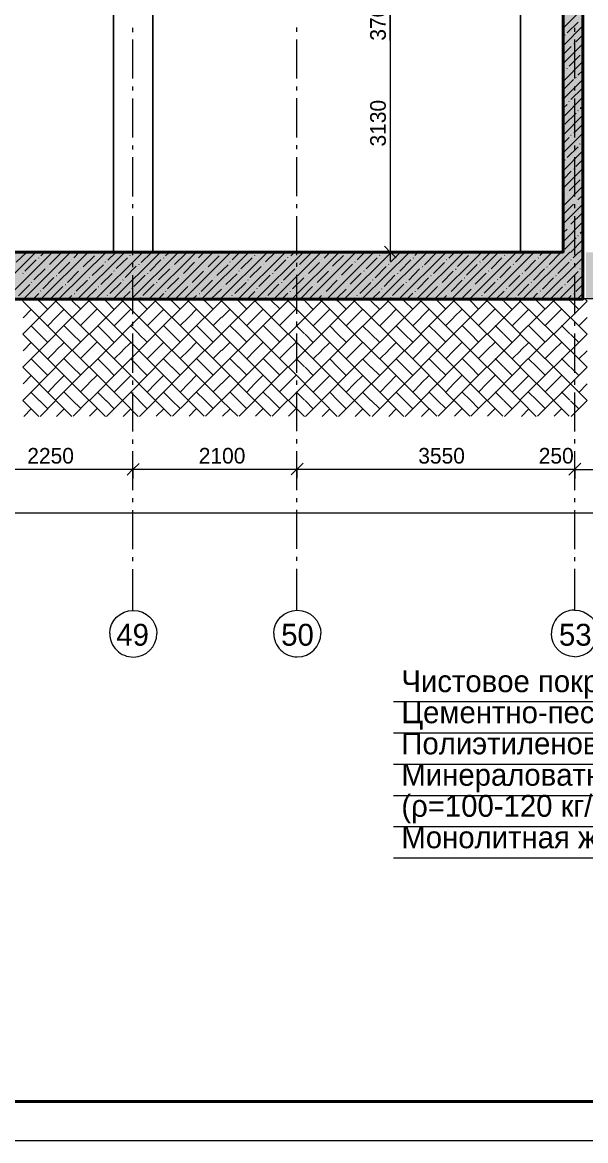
# Model space of a CAD drawing. Header units: millimetres. Extents: x -135211 to 49383, y -8033 to 228499.
# Drawn here: x -33561 to -26358, y -8033 to 6284 of the extents above; entities that cross this region are included whole.
import ezdxf

# ---------------------------------------------------------------- set-up
doc = ezdxf.new("R2010")
doc.units = ezdxf.units.MM
doc.layers.add('PDF _Геометрия', color=7, linetype='Continuous', true_color=0x1d1d1d)
doc.layers.add('PDF _Сплошная заливка', color=7, linetype='Continuous', true_color=0xffffff)
doc.layers.add('PDF _Текст', color=7, linetype='Continuous')

msp = doc.modelspace()

# ---------------------------------------------------------------- hatches: boundary and pattern name
at = {"layer": 'PDF _Сплошная заливка', "transparency": 33554559}
h = msp.add_hatch(color=256, dxfattribs=at)
h.paths.add_polyline_path([(-50950.6, 2746.2), (-50950.6, 3341.5), (-104045.4, 3341.5), (-104045.4, 2746.2)])
h.paths.add_polyline_path([(-26352.2, 3341.5), (-26352.2, 2746.2), (646.3, 2746.2), (646.3, 3341.5), (-4602.7, 3341.5), (-4602.7, 3279.5), (-4848.3, 3279.5), (-4848.3, 3341.5)])
h.paths.add_polyline_path([(-26398.8, 2746.2), (-26398.8, 3341.5), (-50899.8, 3341.5), (-50899.8, 2746.2)])

# ---------------------------------------------------------------- linework, layer by layer
at = {"layer": 'PDF _Геометрия', "color": 7, "lineweight": 40}
for points in [[(-131209.6, 75559.2), (44580.7, 75559.2), (44580.7, -7533.5), (-131209.6, -7533.5)], [(-50895.1, 2741.6), (-26392.5, 2741.6), (-26392.5, 3338.5), (-26392.5, 6471.6), (-26392.5, 6712.7), (-26392.5, 10721.6), (-26392.5, 10958.7), (-26392.5, 14921), (-26392.5, 15162.4), (-26392.5, 18240), (-26392.5, 18891.9), (-26392.5, 19209.4), (-26392.5, 19361.8), (-26392.5, 20360.9), (-26642.2, 20360.9)], [(-50648.6, 6474.6), (-26646.9, 6474.6), (-26646.9, 3341.8), (-50648.6, 3341.8)]]:
    msp.add_lwpolyline(points, dxfattribs=at)
at = {"layer": 'PDF _Геометрия', "color": 7, "lineweight": 9}
for points in [[(-28858, 19483.6), (-28858, 19212.7), (-28858, 18141.7), (-28858, 17324.7), (-28858, 15165.8), (-28858, 14344.6), (-28858, 11644.2), (-28858, 10962.4), (-28858, 10145.6), (-28858, 7444.6), (-28858, 6843.5), (-28858, 6475.4), (-28858, 3224.6)], [(-26392.5, 19120.5), (-26392.5, 3338.5)], [(-28817.1, -4414.4), (-13319.2, -4414.4), (-13319.2, -2412.4), (-13319.2, 7087.2)], [(-28858, 6052.2), (-28858, 6492), (-28858, 6661.7)], [(-37842.2, 3338), (-32393.9, 3338), (-32393.9, 6470.6), (-32393.9, 3338)], [(-31893.8, 3337.1), (-31893.8, 6469.8), (-31893.8, 3337.1), (-32393.5, 3337.1)], [(-27190.9, 3337.7), (-27190.9, 6470.1), (-27190.9, 3337.7), (-31894, 3337.7)], [(-32148.3, 6159.7), (-32148.3, 6214.9)], [(-30051.3, 6161.7), (-30051.3, 6216.8)], [(-26497.8, 6160.5), (-26497.8, 6215.5)], [(-32148.3, 5563.3), (-32148.3, 6062.4)], [(-30051.3, 5564.9), (-30051.3, 6064.2)], [(-26497.8, 5563.4), (-26497.8, 6062.9)], [(-32148.3, 5410.7), (-32148.3, 5461.6)], [(-30051.3, 5412.4), (-30051.3, 5463)], [(-26497.8, 5411.5), (-26497.8, 5461.9)], [(-32148.3, 4809.3), (-32148.3, 5309.1)], [(-30051.3, 4811.2), (-30051.3, 5311.1)], [(-26497.8, 4809.9), (-26497.8, 5309.4)], [(-32148.3, 4657.4), (-32148.3, 4707.7)], [(-30051.3, 4659.3), (-30051.3, 4709.9)], [(-26497.8, 4658), (-26497.8, 4708.4)], [(-32148.3, 4056.1), (-32148.3, 4555.8)], [(-30051.3, 4058.1), (-30051.3, 4557.4)], [(-26497.8, 4056.4), (-26497.8, 4555.9)], [(-32148.3, 3903.5), (-32148.3, 3954.4)], [(-30051.3, 3905.6), (-30051.3, 3956.2)], [(-26497.8, 3904.5), (-26497.8, 3954.9)], [(-32148.3, 3302.8), (-32148.3, 3801.9)], [(-30051.3, 3304.3), (-30051.3, 3803.7)], [(-26497.8, 3302.9), (-26497.8, 3802.4)], [(251.1, 3341.6), (640.3, 3341.6), (640.3, 2744.7), (-104032.8, 2744.7)], [(-28858, 3343), (-28976.4, 3343)], [(-28858.4, 3343.3), (-28752.7, 3343.3)], [(-26646.9, 3341.8), (-27197.4, 3341.8)], [(-32148.3, 3150.2), (-32148.3, 3201.1)], [(-30051.3, 3151.8), (-30051.3, 3203.1)], [(-26497.8, 3151), (-26497.8, 3201.4)], [(-32148.3, 2548.8), (-32148.3, 3048.6)], [(-30051.3, 2551.2), (-30051.3, 3050.6)], [(-26497.8, 2549.3), (-26497.8, 3048.9)], [(-32148.3, 2396.9), (-32148.3, 2451.5)], [(-30051.3, 2398.7), (-30051.3, 2453.8)], [(-26497.8, 2397.5), (-26497.8, 2452.5)], [(-32148.3, 1795.5), (-32148.3, 2299)], [(-30051.3, 1797.5), (-30051.3, 2301.3)], [(-26497.8, 1795.8), (-26497.8, 2299.9)], [(-32148.3, 1643), (-32148.3, 1698.2)], [(-30051.3, 1645), (-30051.3, 1700)], [(-26497.8, 1643.9), (-26497.8, 1698.9)], [(-32148.3, 1046), (-32148.3, 1545.7)], [(-30051.3, 1048.2), (-30051.3, 1547.5)], [(-26497.8, 1046.9), (-26497.8, 1546.4)], [(-32148.3, 889.7), (-32148.3, 944.9)], [(-30051.3, 891.9), (-30051.3, 946.3)], [(-26497.8, 890.4), (-26497.8, 945.4)], [(-32148.3, 292.7), (-32148.3, 792.4)], [(-30051.3, 294.4), (-30051.3, 794.4)], [(-26497.8, 293.4), (-26497.8, 792.9)], [(-32148.3, 563.6), (-32148.3, 669.6)], [(-30051.3, 565.3), (-30051.3, 671.6)], [(-26497.8, 564.4), (-26497.8, 669.8)], [(-34396.4, 563.6), (-32148.3, 563.6), (-32148.3, 445.2)], [(-32151.1, 565.3), (-30051.3, 565.3), (-30051.3, 447)], [(-30049.3, 564.4), (-26497.8, 564.4), (-26497.8, 445.9)], [(-26955.8, 561.8), (-26515.3, 561.8)], [(-26514.3, 561.1), (-26366.2, 561.1)], [(-26493.3, 560.9), (-26243.3, 560.9), (-26243.3, 442.1)], [(-32148.3, 140.2), (-32148.3, 191)], [(-30051.3, 142.6), (-30051.3, 193.2)], [(-26497.8, 140.8), (-26497.8, 191.9)], [(-103561.8, 3.2), (175.3, 3.2)], [(-32148.3, -460.6), (-32148.3, 38.5)], [(-30051.3, -458.7), (-30051.3, 40.7)], [(-26497.8, -460.1), (-26497.8, 39.4)], [(-32148.3, -613.1), (-32148.3, -562.3)], [(-30051.3, -611.2), (-30051.3, -560.5)], [(-26497.8, -612.7), (-26497.8, -561.6)], [(-32148.3, -1243.7), (-32148.3, -714.8)], [(-30051.3, -1242.1), (-30051.3, -713.1)], [(-26497.8, -1243.1), (-26497.8, -714.1)], [(-28817.1, -2412.4), (-13319.2, -2412.4)], [(-28817.1, -2813.9), (-13319.2, -2813.9)], [(-28817.1, -3211.9), (-13319.2, -3211.9)], [(-28817.1, -3614.2), (-13319.2, -3614.2)], [(-28817.1, -4012.1), (-13319.2, -4012.1)]]:
    msp.add_lwpolyline(points, dxfattribs=at)
at = {"layer": 'PDF _Геометрия', "lineweight": 9}
for points in [[(-26642.2, 6213.4), (-26392.5, 6463.1)], [(-26642.2, 5988.6), (-26392.5, 6238.3)], [(-26593.4, 6148.1), (-26453.9, 6288.3)], [(-26624.5, 6119.9), (-26620.6, 6123.9)], [(-26481.6, 6035.1), (-26392.5, 6124.3)], [(-26643.1, 5875.1), (-26541.6, 5976.5)], [(-26642.2, 5759.9), (-26392.5, 6010.2)], [(-26510.5, 6005.8), (-26506.5, 6009.8)], [(-26401.3, 5894.1), (-26401.3, 5898.7)], [(-26642.2, 5531.9), (-26392.5, 5781.5)], [(-26567.1, 5722.7), (-26427.6, 5862.3)], [(-26646.4, 5648.4), (-26629.4, 5665.4)], [(-26594.3, 5691.3), (-26594.3, 5695.8)], [(-26456.1, 5607.9), (-26392.5, 5666.9)], [(-26646.2, 5419.9), (-26515.3, 5551.4)], [(-26642.2, 5303.2), (-26392.5, 5552.8)], [(-26480.2, 5577.4), (-26480.2, 5581.3)], [(-26642.2, 5074.5), (-26392.5, 5324.1)], [(-26545.4, 5297.8), (-26401.3, 5437.4)], [(-26640.7, 5187.6), (-26594.3, 5234.1)], [(-26568, 5266.3), (-26568, 5270.2)], [(-26457.8, 5151.9), (-26453.9, 5156.5)], [(-26426.6, 5180), (-26392.5, 5210.1)], [(-26642.2, 4845.8), (-26392.5, 5095.4)], [(-26624.3, 4980.2), (-26480.2, 5120.3)], [(-26511.1, 4866.7), (-26392.5, 4981.4)], [(-26643.9, 4732.5), (-26568, 4809)], [(-26642.2, 4617.1), (-26392.5, 4866.7)], [(-26545.6, 4840.5), (-26541.6, 4840.5)], [(-26431.5, 4726.3), (-26427.6, 4730.9)], [(-26396.4, 4752.7), (-26392.5, 4752.7)], [(-26642.2, 4388.3), (-26392.5, 4638)], [(-26593.4, 4552), (-26453.9, 4692.2)], [(-26624.5, 4523.8), (-26620.6, 4523.8)], [(-26481.6, 4439.5), (-26392.5, 4528.6)], [(-26643.1, 4275.1), (-26541.6, 4380.5)], [(-26642.2, 4164.2), (-26392.5, 4413.9)], [(-26510.5, 4409.9), (-26506.5, 4409.9)], [(-26401.3, 4298.6), (-26401.3, 4302.5)], [(-26642.2, 3935.5), (-26392.5, 4185.2)], [(-26567.1, 4126.9), (-26427.6, 4266.5)], [(-26646.4, 4052.3), (-26629.4, 4069.3)], [(-26594.3, 4095.3), (-26594.3, 4095.3)], [(-26456.1, 4011.5), (-26392.5, 4071.2)], [(-26646.2, 3824.1), (-26515.3, 3955.6)], [(-26642.2, 3706.8), (-26392.5, 3956.5)], [(-26480.2, 3981.7), (-26480.2, 3981.7)], [(-26642.2, 3478.1), (-26392.5, 3728.5)], [(-26545.4, 3701.6), (-26401.3, 3841.2)], [(-26640.7, 3591.7), (-26594.3, 3638.1)], [(-26568, 3670), (-26568, 3670)], [(-26426.6, 3584.3), (-26392.5, 3613.8)], [(-26624.3, 3379.9), (-26480.2, 3524)], [(-26553, 3338.5), (-26392.5, 3499.8)], [(-26457.8, 3555.9), (-26453.9, 3555.9)], [(-33995.5, 2741.7), (-33394.2, 3338.8)], [(-33771.9, 2745.1), (-33174.8, 3342.2)], [(-33639.7, 3211.5), (-33508.2, 3338.1)], [(-33543.3, 2745.8), (-32946.7, 3342.4)], [(-33326.7, 3296.1), (-33280.1, 3338.4)], [(-33319.7, 2746.1), (-32718.6, 3342.8)], [(-33213.3, 3182.7), (-33069.5, 3327.1)], [(-33091.7, 2746.5), (-32490.4, 3343.4)], [(-32904.7, 3270.8), (-32832.6, 3342.8)], [(-32854.9, 2740), (-32253.5, 3337.1)], [(-32783.4, 3155.5), (-32639.6, 3295.6)], [(-32626.3, 2740.7), (-32025.4, 3337.2)], [(-32613.3, 3327.7), (-32613.3, 3331.4)], [(-32469.1, 3239.8), (-32367.6, 3336.9)], [(-32398.3, 2740.9), (-31797.3, 3338.1)], [(-32183.4, 3296.4), (-32183.4, 3300.1)], [(-32170.3, 2741.2), (-31569.2, 3337.9)], [(-32156.2, 3325), (-32139.5, 3337.4)], [(-32042.5, 3210.5), (-31911.4, 3337.9)], [(-31942.2, 2741.6), (-31341, 3338.4)], [(-31729.9, 3295.6), (-31683.2, 3337.9)], [(-31718.5, 2745.3), (-31121.7, 3342.2)], [(-31616.8, 3182.1), (-31472.7, 3326.3)], [(-31490.5, 2745.3), (-30893.6, 3342.3)], [(-31307.7, 3270.2), (-31235.8, 3342.1)], [(-31266.9, 2746.1), (-30665.4, 3343.1)], [(-31186.9, 3154.9), (-31042.7, 3294.7)], [(-31029.5, 2740), (-30428.5, 3337.1)], [(-31016.4, 3326.8), (-31016.4, 3331.1)], [(-30876.9, 3245.5), (-30779.5, 3342.9)], [(-30801.4, 2740.3), (-30200.4, 3337.5)], [(-30586.5, 3295.3), (-30586.5, 3299.7)], [(-30573.3, 2740.7), (-29972.3, 3337.3)], [(-30564, 3330.2), (-30551.4, 3342.8)], [(-30450.1, 3216.5), (-30323.3, 3343.4)], [(-30345.3, 2741.2), (-29744.2, 3337.8)], [(-30128.7, 3294.9), (-30086.4, 3337.3)], [(-30117.2, 2741.1), (-29516, 3338.4)], [(-30015.2, 3181.8), (-29875.8, 3325.7)], [(-29893.4, 2744.7), (-29296.7, 3342.1)], [(-29701.9, 3265.9), (-29630.1, 3338.4)], [(-29665.3, 2745.4), (-29068.6, 3342.1)], [(-29594, 3160.4), (-29454.6, 3300.5)], [(-29441.7, 2745.5), (-28840.4, 3342.3)], [(-29424, 3329.3), (-29419.5, 3333.2)], [(-29280.3, 3244.4), (-29182.6, 3342)], [(-29213.6, 2745.7), (-28612.3, 3342.5)], [(-28994.1, 3297.9), (-28989.6, 3302.4)], [(-28985.5, 2746), (-28384.2, 3343.4)], [(-28967.3, 3329.7), (-28954.5, 3342.5)], [(-28853.3, 3215.4), (-28726.4, 3342.3)], [(-28748.7, 2740.1), (-28147.3, 3337.6)], [(-28540.7, 3300.4), (-28498.3, 3342.8)], [(-28520.5, 2740.5), (-27919.2, 3338)], [(-28418.6, 3180.9), (-28278.9, 3325.1)], [(-28292.4, 2740.8), (-27691, 3337.7)], [(-28105.5, 3265.7), (-28033.2, 3337.4)], [(-28068.5, 2744.8), (-27471.7, 3341.6)], [(-27997.4, 3159.8), (-27857.8, 3299.4)], [(-27840.3, 2744.6), (-27243.6, 3342)], [(-27827.2, 3328.2), (-27822.7, 3332.7)], [(-27678.7, 3240.9), (-27577, 3338.1)], [(-27612.2, 2745), (-27015.4, 3341.8)], [(-27397.3, 3297), (-27392.7, 3301.5)], [(-27388.6, 2745.5), (-26787.3, 3342.3)], [(-27370.6, 3328.7), (-27357.6, 3341.7)], [(-27256.4, 3214.9), (-27129.5, 3341.8)], [(-27160.5, 2746.1), (-26559.2, 3342.8)], [(-26943.8, 3299.6), (-26901.4, 3342)], [(-26825.8, 3183.4), (-26682, 3327.2)], [(-26517.2, 3270.9), (-26445.1, 3342.9)], [(-26439, 3338.5), (-26392.5, 3385.1)], [(-33529.3, 3100.3), (-33385.4, 3244.2)], [(-33350.3, 3265.8), (-33350.3, 3269.4)], [(-33236.2, 3155.6), (-33236.2, 3155.6)], [(-33099.4, 3069), (-32955.5, 3212.9)], [(-32929.1, 3244.8), (-32929.1, 3244.8)], [(-32669.5, 3041.9), (-32525.5, 3181.5)], [(-32499.2, 3213.1), (-32499.2, 3217.5)], [(-32362.2, 3130.9), (-32218.4, 3270.3)], [(-32248.3, 3016.9), (-32104.4, 3160.8)], [(-32069.3, 3182), (-32069.3, 3186.3)], [(-31932.2, 3099.1), (-31788.5, 3243.5)], [(-31753.4, 3265), (-31753.4, 3269.3)], [(-31648.1, 3161.4), (-31648.1, 3161.4)], [(-31502.3, 3067.9), (-31358.6, 3212.3)], [(-31332.3, 3244.1), (-31332.3, 3244.1)], [(-31072.4, 3040.9), (-30928.7, 3180.8)], [(-30902.3, 3212.9), (-30902.3, 3216.7)], [(-30765.7, 3130.1), (-30621.6, 3269.8)], [(-30651.2, 3016.2), (-30507.5, 3159.9)], [(-30472.4, 3181.6), (-30472.4, 3185.4)], [(-30335.7, 3098.7), (-30191.6, 3242.8)], [(-30165.3, 3270.4), (-30165.3, 3274.8)], [(-30051.3, 3160.7), (-30051.3, 3160.7)], [(-29901.3, 3067.1), (-29761.7, 3211.2)], [(-29735.4, 3243.4), (-29735.4, 3243.4)], [(-29480.1, 3046.5), (-29340.6, 3186.1)], [(-29309.9, 3215), (-29305.5, 3219.4)], [(-29164.7, 3129.4), (-29024.7, 3269.3)], [(-29050.1, 3015), (-28910.6, 3158.9)], [(-28880, 3183.7), (-28875.5, 3188.2)], [(-28734.7, 3098), (-28594.8, 3241.7)], [(-28564.2, 3266.7), (-28559.7, 3270.6)], [(-28450.1, 3156.5), (-28445.6, 3156.5)], [(-28304.7, 3066.8), (-28164.8, 3210.5)], [(-28143, 3245.8), (-28138.5, 3245.8)], [(-27883.4, 3045.9), (-27743.7, 3185.7)], [(-27713.1, 3214.5), (-27708.6, 3218.4)], [(-27567.3, 3129), (-27427.8, 3268.6)], [(-27453.4, 3014.7), (-27313.8, 3158.2)], [(-27283.2, 3182.8), (-27278.7, 3187.4)], [(-27137.3, 3097.2), (-26997.9, 3241.2)], [(-26966.7, 3266), (-26962.8, 3269.9)], [(-26925.9, 2741.6), (-26392.5, 3271)], [(-26852.6, 3155.9), (-26848.7, 3155.9)], [(-26711.9, 3069.4), (-26568, 3213.3)], [(-26545.6, 3245.1), (-26541.6, 3245.1)], [(-26396.4, 3156.4), (-26392.5, 3156.4)], [(-33556.4, 3068.7), (-33552.1, 3072.9)], [(-33415.4, 2986.2), (-33271.3, 3129.7)], [(-33300.9, 2872.2), (-33157.3, 3015.8)], [(-33126.5, 3041.1), (-33122.2, 3041.1)], [(-32985.5, 2954.5), (-32841.4, 3098.6)], [(-32815.1, 3130.6), (-32815.1, 3130.6)], [(-32705.3, 3016.3), (-32701, 3016.3)], [(-32555.6, 2927.7), (-32411.5, 3067.4)], [(-32385.2, 3099.1), (-32385.2, 3103.4)], [(-32134.4, 2902.8), (-31990.3, 3046.2)], [(-31955.2, 3068.1), (-31955.2, 3071.9)], [(-31818.3, 2985.3), (-31674.5, 3129.2)], [(-31704.4, 2871.4), (-31560.4, 3014.9)], [(-31525.3, 3040.8), (-31525.3, 3040.8)], [(-31388.4, 2953.6), (-31244.5, 3098.2)], [(-31218.2, 3130), (-31218.2, 3130)], [(-31104.1, 3015.9), (-31104.1, 3015.9)], [(-30958.5, 2926.8), (-30814.6, 3066.3)], [(-30788.3, 3098.4), (-30788.3, 3102.8)], [(-30537.3, 2901.7), (-30393.4, 3045.5)], [(-30358.4, 3067.2), (-30358.4, 3071.7)], [(-30221.2, 2984.4), (-30077.6, 3128.7)], [(-30107.3, 2870.7), (-29963.5, 3014.4)], [(-29937.2, 3046.5), (-29937.2, 3046.5)], [(-29791.9, 2953.6), (-29647.7, 3097.2)], [(-29621.3, 3129.5), (-29621.3, 3129.5)], [(-29507.3, 3014.8), (-29507.3, 3014.8)], [(-29370.7, 2932.5), (-29226.5, 3072.2)], [(-29191.4, 3098), (-29191.4, 3101.8)], [(-28936.2, 2901.1), (-28796.6, 3045.3)], [(-28761.5, 3066.8), (-28761.5, 3070.7)], [(-28620.1, 2983.7), (-28480.7, 3127.6)], [(-28506.2, 2870), (-28366.6, 3013.5)], [(-28336.1, 3042.4), (-28331.5, 3042.4)], [(-28190.8, 2952.7), (-28050.8, 3096.6)], [(-28020.2, 3125.2), (-28015.7, 3125.2)], [(-27906.1, 3011.2), (-27901.6, 3011.2)], [(-27769.5, 2932), (-27629.6, 3071.3)], [(-27599.1, 3100.1), (-27594.5, 3104.7)], [(-27339.5, 2900.2), (-27199.7, 3044.6)], [(-27169.2, 3069.2), (-27164.6, 3073.1)], [(-27023.4, 2983.6), (-26883.8, 3127.1)], [(-26909.5, 2869.3), (-26769.8, 3012.9)], [(-26738.6, 3041.8), (-26734.7, 3041.8)], [(-26697.2, 2741.6), (-26392.5, 3042.3)], [(-26593.4, 2952), (-26453.9, 3096.1)], [(-26431.5, 3130.5), (-26427.6, 3130.5)], [(-33608.2, 2782.9), (-33464.4, 2926.7)], [(-33442.3, 2954.5), (-33438, 2958.8)], [(-33187, 2758), (-33043.2, 2901.8)], [(-33012.4, 2927.2), (-33008.1, 2927.2)], [(-32871, 2840.6), (-32727.3, 2984.2)], [(-32744.7, 2743.3), (-32613.3, 2870.4)], [(-32591.3, 2902.5), (-32587, 2902.5)], [(-32441.7, 2813.4), (-32297.4, 2953.3)], [(-32275.4, 2985), (-32271.1, 2989.3)], [(-32161.4, 2870.8), (-32157, 2875.1)], [(-32020.5, 2788.7), (-31876.3, 2932.3)], [(-31841.2, 2953.6), (-31841.2, 2957.9)], [(-31590.5, 2756.8), (-31446.3, 2901.1)], [(-31411.2, 2926.4), (-31411.2, 2926.4)], [(-31274.5, 2839.9), (-31130.5, 2984)], [(-31147.4, 2742.4), (-31016.4, 2869.7)], [(-30990.1, 2901.7), (-30990.1, 2901.7)], [(-30844.6, 2812.7), (-30700.5, 2952.3)], [(-30674.2, 2984.4), (-30674.2, 2988.9)], [(-30560.2, 2870.4), (-30560.2, 2874.8)], [(-30423.4, 2787.7), (-30279.4, 2931.6)], [(-30244.3, 2952.8), (-30244.3, 2957.2)], [(-29993.4, 2756.2), (-29849.5, 2900.1)], [(-29823.1, 2932.2), (-29823.1, 2932.2)], [(-29677.3, 2839.4), (-29533.6, 2983.1)], [(-29546.2, 2742.3), (-29419.5, 2869)], [(-29393.2, 2900.7), (-29393.2, 2900.7)], [(-29247.4, 2812.3), (-29103.7, 2951.5)], [(-29077.3, 2983.5), (-29077.3, 2988)], [(-28963.3, 2869.6), (-28963.3, 2874)], [(-28826.2, 2787.2), (-28682.5, 2930.9)], [(-28647.4, 2952.5), (-28647.4, 2957)], [(-28396.8, 2755.6), (-28252.6, 2899.9)], [(-28226.3, 2931.8), (-28226.3, 2931.8)], [(-28076.2, 2838.6), (-27936.7, 2982.6)], [(-27949.4, 2741.1), (-27822.7, 2868.5)], [(-27796.3, 2900), (-27796.3, 2900)], [(-27655, 2817.3), (-27515.6, 2957.4)], [(-27485, 2986.3), (-27480.5, 2990.2)], [(-27371, 2871.8), (-27366.4, 2876.3)], [(-27225.6, 2786.3), (-27085.6, 2930.2)], [(-27054.4, 2954.9), (-27050.5, 2958.8)], [(-26795.6, 2754.9), (-26655.7, 2898.7)], [(-26624.5, 2927.6), (-26620.6, 2927.6)], [(-26481.6, 2839.2), (-26392.5, 2928.3)], [(-33422, 2740.7), (-33350.3, 2812.4)], [(-33328.3, 2840.3), (-33324, 2844.6)], [(-32975.9, 2745.3), (-32929.1, 2787.7)], [(-32898.4, 2813.2), (-32894, 2813.2)], [(-32515.9, 2743.6), (-32499.2, 2755.9)], [(-32477.2, 2788.1), (-32472.9, 2792.4)], [(-32285, 2741.7), (-32183.4, 2839)], [(-32047.3, 2757.1), (-32043, 2760.9)], [(-31825.6, 2739.7), (-31753.4, 2811.9)], [(-31731.5, 2839.6), (-31727.1, 2843.9)], [(-31379.1, 2744.7), (-31332.3, 2786.6)], [(-31301.6, 2812.6), (-31297.2, 2812.6)], [(-30919.3, 2742.8), (-30902.3, 2755.4)], [(-30876, 2787.4), (-30876, 2791.8)], [(-30687.8, 2741.2), (-30586.5, 2838.2)], [(-30446.1, 2756.3), (-30446.1, 2760.1)], [(-30237.4, 2745.7), (-30165.3, 2817.7)], [(-30130.2, 2839), (-30130.2, 2843.4)], [(-29777.9, 2743.9), (-29735.4, 2786.4)], [(-29709.1, 2817.9), (-29709.1, 2817.9)], [(-29322.7, 2742), (-29305.5, 2754.8)], [(-29279.1, 2786.6), (-29279.1, 2791)], [(-29091.3, 2740.3), (-28989.6, 2837.5)], [(-28849.2, 2755.5), (-28849.2, 2760)], [(-28640.3, 2744.5), (-28568.4, 2817)], [(-28533.4, 2838.1), (-28533.4, 2842.6)], [(-28181.1, 2743), (-28138.5, 2785.6)], [(-28112.2, 2817.5), (-28112.2, 2817.5)], [(-27721.5, 2741.4), (-27708.6, 2754.3)], [(-27682.3, 2785.9), (-27682.3, 2790.4)], [(-27503.4, 2746.1), (-27401.5, 2843.4)], [(-27252.3, 2754.5), (-27252.3, 2759.1)], [(-27043.3, 2744.1), (-26971.6, 2815.8)], [(-26940.4, 2840.5), (-26936.5, 2845)], [(-26584.2, 2742.5), (-26541.6, 2785)], [(-26510.5, 2813.3), (-26506.5, 2813.3)], [(-26468.5, 2741.6), (-26392.5, 2813.6)]]:
    msp.add_lwpolyline(points, dxfattribs=at)
at = {"layer": 'PDF _Геометрия', "color": 7, "lineweight": 18}
for points in [[(-28858, 3343), (-28929.7, 3419.2)], [(-28855.3, 3341.1), (-28779, 3268.7)], [(-32145.6, 561.7), (-32069.3, 638)], [(-30048.3, 563.9), (-29972.3, 639.9)], [(-26494.8, 562.3), (-26418.8, 638.3)], [(-32148.3, 563.6), (-32220.2, 487.4)], [(-30051.3, 565.3), (-30123.4, 489.4)], [(-26497.8, 564.4), (-26573.7, 487.8)], [(-133207.6, -8033.3), (45076.6, -8033.3)]]:
    msp.add_lwpolyline(points, dxfattribs=at)
at = {"layer": 'PDF _Геометрия', "color": 28, "lineweight": 9, "true_color": 0x0e0e0e}
for points in [[(-33560.2, 2720.1), (-33534.6, 2745.2)], [(-33554.6, 1441.4), (-33130.9, 1868.7), (-33554.6, 2292.3), (-33130.9, 2716), (-33151.8, 2741.2)], [(-33341.5, 2714.7), (-33363, 2740.4)], [(-33137.1, 1446.1), (-32709.8, 1874), (-33137.1, 2297), (-32709.8, 2720.5), (-32735.1, 2745.8)], [(-32913.3, 1243.3), (-32709.8, 1446.1), (-33137.1, 1874), (-32709.8, 2297), (-33137.1, 2720.5)], [(-33129.8, 2715.1), (-33104.6, 2740.3)], [(-32920.4, 2716.7), (-32941.3, 2741.9)], [(-32709.8, 2720.5), (-32709.8, 2720.5)], [(-32709.8, 2720.5), (-32709.8, 2720.5)], [(-32704.4, 2716.8), (-32683.5, 2742)], [(-32703.4, 1441.5), (-32279.9, 1868.7), (-32703.4, 2292.3), (-32279.9, 2715.8), (-32305.3, 2741.2)], [(-32490.4, 2714.9), (-32515.8, 2740.3)], [(-32283.4, 2717.9), (-32262.3, 2743.3)], [(-32282.1, 1442.9), (-31858.7, 1870.7), (-32282.1, 2294.1), (-31858.7, 2716.9), (-31884.2, 2742.4)], [(-32069.3, 2716.6), (-32094.7, 2741.5)], [(-31860.9, 1444.4), (-31437.6, 1872.1), (-31860.9, 2295.4), (-31437.6, 2718.7), (-31458.8, 2744.3)], [(-31857.9, 2716.5), (-31832.4, 2742)], [(-31648.1, 2717.8), (-31669.3, 2743.3)], [(-31439.6, 1445.9), (-31016.4, 1873.5), (-31439.6, 2296.7), (-31016.4, 2720.5), (-31037.7, 2745.6)], [(-31219.5, 1242.8), (-31016.4, 1445.9), (-31439.6, 1873.5), (-31016.4, 2296.7), (-31439.6, 2720.5)], [(-31436.8, 2717.8), (-31411.2, 2743.4)], [(-31227, 2719.6), (-31248.3, 2744.6)], [(-31016.4, 2720.5), (-31016.4, 2720.5)], [(-31016.4, 2720.5), (-31016.4, 2720.5)], [(-31015.8, 2719.8), (-30990.1, 2744.9)], [(-31014, 1444.3), (-30586.5, 1871.8), (-31014, 2295.5), (-30586.5, 2718.6), (-30611.7, 2743.7)], [(-30797.1, 2717.6), (-30822.2, 2743.4)], [(-30588.9, 1445.9), (-30165.3, 1873.3), (-30588.9, 2296.8), (-30165.3, 2720.4), (-30190.6, 2745.7)], [(-30368.2, 1243), (-30165.3, 1445.9), (-30588.9, 1873.3), (-30165.3, 2296.8), (-30588.9, 2720.4)], [(-30581.6, 2714.9), (-30560.2, 2740.1)], [(-30375.9, 2719.5), (-30401.1, 2744.7)], [(-30165.3, 2720.4), (-30165.3, 2720.4)], [(-30165.3, 2720.4), (-30165.3, 2720.4)], [(-30164.3, 2719.3), (-30139, 2744.6)], [(-30158.8, 1441.2), (-29735.4, 1868.5), (-30158.8, 2291.9), (-29735.4, 2715.3), (-29756.3, 2740.7)], [(-29954.7, 2720.6), (-29980.1, 2746)], [(-29737.5, 1442.8), (-29314.2, 1870.5), (-29737.5, 2293.7), (-29314.2, 2717), (-29335.3, 2742.5)], [(-29734.5, 2715), (-29709.1, 2740.4)], [(-29524.8, 2716.1), (-29545.8, 2741.6)], [(-29313.4, 2716.2), (-29287.9, 2741.7)], [(-29311.8, 1441.3), (-28884.3, 1868.8), (-29311.8, 2291.9), (-28884.3, 2715.6), (-28909.9, 2740.5)], [(-29103.7, 2717.8), (-29124.7, 2743.3)], [(-28887.9, 2717.9), (-28866.8, 2742.9)], [(-28886.6, 1442.7), (-28463.2, 1870), (-28886.6, 2293.5), (-28463.2, 2717), (-28488.9, 2742.1)], [(-28673.7, 2716.3), (-28699.4, 2741.3)], [(-28466.8, 2719.5), (-28445.6, 2744.6)], [(-28465.2, 1444), (-28042, 1871.8), (-28465.2, 2295), (-28042, 2718.2), (-28067.2, 2744.1)], [(-28252.6, 2717.6), (-28277.7, 2742.8)], [(-28043.8, 1445.8), (-27620.9, 1873.3), (-28043.8, 2296.3), (-27620.9, 2719.9), (-27642.2, 2745.2)], [(-28040.9, 2718), (-28015.7, 2743.1)], [(-27831.4, 2718.8), (-27856.6, 2744.7)], [(-27619.8, 2719.1), (-27594.5, 2744.4)], [(-27614.3, 1441.1), (-27190.9, 1868.5), (-27614.3, 2291.9), (-27190.9, 2715.3), (-27212.4, 2740.7)], [(-27410.3, 2720.4), (-27431.7, 2745.7)], [(-27198.7, 2720.7), (-27173.4, 2746.1)], [(-27197.5, 1445.8), (-26769.8, 1872.8), (-27197.5, 2296.6), (-26769.8, 2719.7), (-26795.2, 2745.2)], [(-26980.3, 2718.9), (-27005.8, 2744.3)], [(-26764.3, 2716), (-26743.4, 2741.4)], [(-26763.4, 1440.7), (-26339.8, 1868.2), (-26763.4, 2291.7), (-26339.8, 2715.3), (-26365.4, 2740.8)], [(-26559.2, 2720.5), (-26584.7, 2746.1)], [(-33334.2, 1238.2), (-33130.9, 1441.4), (-33554.6, 1868.7), (-33130.9, 2292.3), (-33554.6, 2716)], [(-33552.7, 2502.5), (-33446.8, 2608.4)], [(-33236.2, 2609.2), (-33342.3, 2715.3)], [(-33131.4, 2504.2), (-33025.7, 2610.6)], [(-33130.9, 2716), (-33130.9, 2716)], [(-33130.9, 2716), (-33130.9, 2716)], [(-32815.1, 2613.8), (-32925.3, 2719.8)], [(-32710, 2509.2), (-32604.5, 2614.7)], [(-32483, 1238.4), (-32279.9, 1441.5), (-32703.4, 1868.7), (-32279.9, 2292.3), (-32703.4, 2715.8)], [(-32385.2, 2609.2), (-32490.9, 2715)], [(-32062, 1239.6), (-31858.7, 1442.9), (-32282.1, 1870.7), (-31858.7, 2294.1), (-32282.1, 2716.9)], [(-32280.6, 2504.1), (-32174.6, 2610.1)], [(-32279.9, 2715.8), (-32279.9, 2715.8)], [(-32279.9, 2715.8), (-32279.9, 2715.8)], [(-31964, 2611.1), (-32069.6, 2716.7)], [(-31640.5, 1241.5), (-31437.6, 1444.4), (-31860.9, 1872.1), (-31437.6, 2295.4), (-31860.9, 2718.7)], [(-31859.2, 2505.6), (-31753.4, 2611.4)], [(-31858.7, 2716.9), (-31858.7, 2716.9)], [(-31858.7, 2716.9), (-31858.7, 2716.9)], [(-31542.8, 2612.4), (-31648.9, 2718.5)], [(-31437.9, 2507.2), (-31332.3, 2613.4)], [(-31437.6, 2718.7), (-31437.6, 2718.7)], [(-31437.6, 2718.7), (-31437.6, 2718.7)], [(-31121.7, 2613.8), (-31227.5, 2719.7)], [(-30789.8, 1240.9), (-30586.5, 1444.3), (-31014, 1871.8), (-30586.5, 2295.5), (-31014, 2718.6)], [(-31012.2, 2505.6), (-30902.3, 2611.7)], [(-30691.8, 2612), (-30797.4, 2718.3)], [(-30587.1, 2507.2), (-30481.2, 2613.1)], [(-30586.5, 2718.6), (-30586.5, 2718.6)], [(-30586.5, 2718.6), (-30586.5, 2718.6)], [(-30270.6, 2614.1), (-30376.7, 2719.5)], [(-30165.7, 2508.8), (-30060, 2614.4)], [(-29938.5, 1238.1), (-29735.4, 1441.2), (-30158.8, 1868.5), (-29735.4, 2291.9), (-30158.8, 2715.3)], [(-29840.7, 2609.2), (-29946.6, 2715.1)], [(-29517.6, 1239.5), (-29314.2, 1442.8), (-29737.5, 1870.5), (-29314.2, 2293.7), (-29737.5, 2717)], [(-29736.2, 2504), (-29630.1, 2610.2)], [(-29735.4, 2715.3), (-29735.4, 2715.3)], [(-29735.4, 2715.3), (-29735.4, 2715.3)], [(-29419.5, 2610.5), (-29525.2, 2716.8)], [(-29314.9, 2505.5), (-29209, 2611.4)], [(-29314.2, 2717), (-29314.2, 2717)], [(-29314.2, 2717), (-29314.2, 2717)], [(-29087.2, 1237.7), (-28884.3, 1441.3), (-29311.8, 1868.8), (-28884.3, 2291.9), (-29311.8, 2715.6)], [(-28989.6, 2609.3), (-29099.6, 2714.8)], [(-28666.2, 1239.7), (-28463.2, 1442.7), (-28886.6, 1870), (-28463.2, 2293.5), (-28886.6, 2717)], [(-28884.7, 2503.8), (-28779, 2610.1)], [(-28884.3, 2715.6), (-28884.3, 2715.6)], [(-28884.3, 2715.6), (-28884.3, 2715.6)], [(-28568.4, 2610.3), (-28674.4, 2716.3)], [(-28245.2, 1240.8), (-28042, 1444), (-28465.2, 1871.8), (-28042, 2295), (-28465.2, 2718.2)], [(-28464, 2505.6), (-28357.9, 2611.1)], [(-28463.2, 2717), (-28463.2, 2717)], [(-28463.2, 2717), (-28463.2, 2717)], [(-28147.3, 2611.8), (-28253, 2718.2)], [(-27824.3, 1242.4), (-27620.9, 1445.8), (-28043.8, 1873.3), (-27620.9, 2296.3), (-28043.8, 2719.9)], [(-28042.6, 2507.3), (-27936.7, 2613.2)], [(-28042, 2718.2), (-28042, 2718.2)], [(-28042, 2718.2), (-28042, 2718.2)], [(-27726.1, 2613.8), (-27832.3, 2719.3)], [(-27621.3, 2508.7), (-27515.6, 2614.4)], [(-27620.9, 2719.9), (-27620.9, 2719.9)], [(-27620.9, 2719.9), (-27620.9, 2719.9)], [(-27393.9, 1237.6), (-27190.9, 1441.1), (-27614.3, 1868.5), (-27190.9, 2291.9), (-27614.3, 2715.3)], [(-27296.2, 2608.8), (-27402.1, 2714.7)], [(-26972.8, 1242), (-26769.8, 1445.8), (-27197.5, 1872.8), (-26769.8, 2296.6), (-27197.5, 2719.7)], [(-27191.8, 2503.8), (-27085.6, 2609.9)], [(-27190.9, 2715.3), (-27190.9, 2715.3)], [(-27190.9, 2715.3), (-27190.9, 2715.3)], [(-26875.1, 2613.5), (-26980.7, 2719.2)], [(-26770.4, 2508.6), (-26664.5, 2614.5)], [(-26769.8, 2719.7), (-26769.8, 2719.7)], [(-26769.8, 2719.7), (-26769.8, 2719.7)], [(-26543.1, 1237.5), (-26339.8, 1440.7), (-26763.4, 1868.2), (-26339.8, 2291.7), (-26763.4, 2715.3)], [(-26445.1, 2608.7), (-26551.2, 2714.8)], [(-33236.6, 2398), (-33130.9, 2504.2)], [(-32815.8, 2403), (-32709.8, 2508.5)], [(-32385.7, 2398.1), (-32279.9, 2504)], [(-31964.4, 2399.8), (-31858.7, 2505.5)], [(-31543.7, 2401.5), (-31437.6, 2507)], [(-31122.4, 2402.6), (-31016.4, 2508.6)], [(-30692.2, 2401.3), (-30586.5, 2507)], [(-30270.9, 2402.4), (-30165.3, 2508.6)], [(-29841.4, 2397.9), (-29735.4, 2503.9)], [(-29420, 2399.6), (-29314.2, 2505.4)], [(-28989.9, 2397.5), (-28884.3, 2503.7)], [(-28569.2, 2399.6), (-28463.2, 2504.9)], [(-28147.8, 2400.8), (-28042, 2506.6)], [(-27726.4, 2402.5), (-27620.9, 2508.1)], [(-27296.9, 2397.9), (-27190.9, 2503.9)], [(-26875.6, 2402.4), (-26769.8, 2508.2)], [(-26445.4, 2397.9), (-26339.8, 2503.5)], [(-33341.5, 2291.3), (-33447.5, 2397.3)], [(-33236.2, 2186), (-33342.3, 2292.1)], [(-33130.9, 2292.3), (-33130.9, 2292.3)], [(-33130.9, 2292.3), (-33130.9, 2292.3)], [(-32920.4, 2293.4), (-33026.2, 2399.2)], [(-32815.1, 2190.7), (-32925.3, 2296.6)], [(-32709.8, 2297), (-32709.8, 2297)], [(-32709.8, 2297), (-32709.8, 2297)], [(-32490.4, 2291.7), (-32596.1, 2397.4)], [(-32385.2, 2186.1), (-32490.9, 2291.9)], [(-32279.9, 2292.3), (-32279.9, 2292.3)], [(-32279.9, 2292.3), (-32279.9, 2292.3)], [(-32069.3, 2292.9), (-32175.4, 2399)], [(-31964, 2187.5), (-32069.6, 2293.7)], [(-31858.7, 2294.1), (-31858.7, 2294.1)], [(-31858.7, 2294.1), (-31858.7, 2294.1)], [(-31648.1, 2294.7), (-31754.1, 2400.6)], [(-31542.8, 2188.9), (-31648.9, 2295)], [(-31437.6, 2295.4), (-31437.6, 2295.4)], [(-31437.6, 2295.4), (-31437.6, 2295.4)], [(-31227, 2296), (-31332.7, 2401.8)], [(-31121.7, 2190.4), (-31227.5, 2296.3)], [(-31016.4, 2296.7), (-31016.4, 2296.7)], [(-31016.4, 2296.7), (-31016.4, 2296.7)], [(-30797.1, 2294.2), (-30902.6, 2400.4)], [(-30691.8, 2188.8), (-30797.4, 2295.1)], [(-30586.5, 2295.5), (-30586.5, 2295.5)], [(-30586.5, 2295.5), (-30586.5, 2295.5)], [(-30375.9, 2296.2), (-30481.9, 2402.1)], [(-30270.6, 2190.3), (-30376.7, 2296.4)], [(-30165.3, 2296.8), (-30165.3, 2296.8)], [(-30165.3, 2296.8), (-30165.3, 2296.8)], [(-29954.7, 2297.5), (-30060.5, 2403.3)], [(-29840.7, 2185.6), (-29946.6, 2291.5)], [(-29735.4, 2291.9), (-29735.4, 2291.9)], [(-29735.4, 2291.9), (-29735.4, 2291.9)], [(-29524.8, 2293.1), (-29630.4, 2398.7)], [(-29419.5, 2187.7), (-29525.2, 2293.4)], [(-29314.2, 2293.7), (-29314.2, 2293.7)], [(-29314.2, 2293.7), (-29314.2, 2293.7)], [(-29103.7, 2294.3), (-29209.7, 2400.3)], [(-28989.6, 2186), (-29099.6, 2291.5)], [(-28884.3, 2291.9), (-28884.3, 2291.9)], [(-28884.3, 2291.9), (-28884.3, 2291.9)], [(-28673.7, 2293), (-28779.6, 2398.8)], [(-28568.4, 2187.3), (-28674.4, 2293.2)], [(-28463.2, 2293.5), (-28463.2, 2293.5)], [(-28463.2, 2293.5), (-28463.2, 2293.5)], [(-28252.6, 2294), (-28358.2, 2400.2)], [(-28147.3, 2189), (-28253, 2294.7)], [(-28042, 2295), (-28042, 2295)], [(-28042, 2295), (-28042, 2295)], [(-27831.4, 2296), (-27937.5, 2401.4)], [(-27726.1, 2190.6), (-27832.3, 2296.1)], [(-27620.9, 2296.3), (-27620.9, 2296.3)], [(-27620.9, 2296.3), (-27620.9, 2296.3)], [(-27410.3, 2297.2), (-27516.1, 2403)], [(-27296.2, 2185.8), (-27402.1, 2291.7)], [(-27190.9, 2291.9), (-27190.9, 2291.9)], [(-27190.9, 2291.9), (-27190.9, 2291.9)], [(-26980.3, 2295.9), (-27090.5, 2401.5)], [(-26875.1, 2190.2), (-26980.7, 2295.9)], [(-26769.8, 2296.6), (-26769.8, 2296.6)], [(-26769.8, 2296.6), (-26769.8, 2296.6)], [(-26559.2, 2297.2), (-26665.2, 2403.2)], [(-26445.1, 2185.6), (-26551.2, 2291.7)], [(-33552.7, 2079.6), (-33446.8, 2185.5)], [(-33131.4, 2081.4), (-33025.7, 2187.1)], [(-32710, 2085.8), (-32604.5, 2191.9)], [(-32280.6, 2080.8), (-32174.6, 2186.8)], [(-31859.2, 2082.4), (-31753.4, 2188.2)], [(-31437.9, 2084), (-31332.3, 2189.7)], [(-31012.2, 2082.5), (-30902.3, 2188)], [(-30587.1, 2083.7), (-30481.2, 2189.6)], [(-30165.7, 2085.4), (-30060, 2191.1)], [(-29736.2, 2080.8), (-29630.1, 2186.3)], [(-29314.9, 2082.5), (-29209, 2188.4)], [(-28884.7, 2081), (-28779, 2186.7)], [(-28464, 2082.4), (-28357.9, 2187.9)], [(-28042.6, 2083.6), (-27936.7, 2189.5)], [(-27621.3, 2085.3), (-27515.6, 2191)], [(-27191.8, 2080.6), (-27085.6, 2186.7)], [(-26770.4, 2085.1), (-26664.5, 2191)], [(-33236.6, 1974.9), (-33130.9, 2080.5)], [(-32815.8, 1979.5), (-32709.8, 2085.5)], [(-32385.7, 1974.6), (-32279.9, 2080.5)], [(-31964.4, 1976.4), (-31858.7, 2082.1)], [(-31543.7, 1978.2), (-31437.6, 2083.7)], [(-31122.4, 1979.5), (-31016.4, 2085.4)], [(-30692.2, 1977.5), (-30586.5, 2083.3)], [(-30270.9, 1979.5), (-30165.3, 2085.1)], [(-29841.4, 1974.5), (-29735.4, 2080.5)], [(-29420, 1976.3), (-29314.2, 2082.1)], [(-28989.9, 1974.4), (-28884.3, 2080)], [(-28569.2, 1976.1), (-28463.2, 2082.1)], [(-28147.8, 1977.6), (-28042, 2083.4)], [(-27726.4, 1978.9), (-27620.9, 2085.1)], [(-27296.9, 1974.5), (-27190.9, 2080.5)], [(-26875.6, 1978.6), (-26769.8, 2085)], [(-26445.4, 1974.4), (-26339.8, 2080)], [(-33341.5, 1868), (-33447.5, 1974)], [(-33236.2, 1762.8), (-33342.3, 1868.9)], [(-33130.9, 1868.7), (-33130.9, 1868.7)], [(-33130.9, 1868.7), (-33130.9, 1868.7)], [(-32920.4, 1870.1), (-33026.2, 1975.9)], [(-32815.1, 1767.6), (-32925.3, 1873.5)], [(-32709.8, 1874), (-32709.8, 1874)], [(-32709.8, 1874), (-32709.8, 1874)], [(-32490.4, 1867.8), (-32596.1, 1974.1)], [(-32385.2, 1762.4), (-32490.9, 1868.2)], [(-32279.9, 1868.7), (-32279.9, 1868.7)], [(-32279.9, 1868.7), (-32279.9, 1868.7)], [(-32069.3, 1869.7), (-32175.4, 1975.8)], [(-31964, 1764.5), (-32069.6, 1870.1)], [(-31858.7, 1870.7), (-31858.7, 1870.7)], [(-31858.7, 1870.7), (-31858.7, 1870.7)], [(-31648.1, 1871), (-31754.1, 1977)], [(-31542.8, 1766.1), (-31648.9, 1871.5)], [(-31437.6, 1872.1), (-31437.6, 1872.1)], [(-31437.6, 1872.1), (-31437.6, 1872.1)], [(-31227, 1873.1), (-31332.7, 1978.8)], [(-31121.7, 1767.7), (-31227.5, 1873.5)], [(-31016.4, 1873.5), (-31016.4, 1873.5)], [(-31016.4, 1873.5), (-31016.4, 1873.5)], [(-30797.1, 1871.3), (-30902.6, 1976.9)], [(-30691.8, 1765.5), (-30797.4, 1871.8)], [(-30586.5, 1871.8), (-30586.5, 1871.8)], [(-30586.5, 1871.8), (-30586.5, 1871.8)], [(-30375.9, 1872.9), (-30481.9, 1978.8)], [(-30270.6, 1767.2), (-30376.7, 1873.3)], [(-30165.3, 1873.3), (-30165.3, 1873.3)], [(-30165.3, 1873.3), (-30165.3, 1873.3)], [(-29954.7, 1874.3), (-30060.5, 1980.1)], [(-29840.7, 1762.6), (-29946.6, 1868.5)], [(-29735.4, 1868.5), (-29735.4, 1868.5)], [(-29735.4, 1868.5), (-29735.4, 1868.5)], [(-29524.8, 1869.5), (-29630.4, 1975.1)], [(-29419.5, 1764.2), (-29525.2, 1869.9)], [(-29314.2, 1870.5), (-29314.2, 1870.5)], [(-29314.2, 1870.5), (-29314.2, 1870.5)], [(-29103.7, 1870.9), (-29209.7, 1976.9)], [(-28989.6, 1762.1), (-29099.6, 1868.2)], [(-28884.3, 1868.8), (-28884.3, 1868.8)], [(-28884.3, 1868.8), (-28884.3, 1868.8)], [(-28673.7, 1869.1), (-28779.6, 1974.9)], [(-28568.4, 1764.2), (-28674.4, 1869.5)], [(-28463.2, 1870), (-28463.2, 1870)], [(-28463.2, 1870), (-28463.2, 1870)], [(-28252.6, 1870.9), (-28358.2, 1976.5)], [(-28147.3, 1765.6), (-28253, 1871.3)], [(-28042, 1871.8), (-28042, 1871.8)], [(-28042, 1871.8), (-28042, 1871.8)], [(-27831.4, 1872.5), (-27937.5, 1978.6)], [(-27726.1, 1766.7), (-27832.3, 1872.8)], [(-27620.9, 1873.3), (-27620.9, 1873.3)], [(-27620.9, 1873.3), (-27620.9, 1873.3)], [(-27410.3, 1874), (-27516.1, 1979.8)], [(-27296.2, 1762.2), (-27402.1, 1868.1)], [(-27190.9, 1868.5), (-27190.9, 1868.5)], [(-27190.9, 1868.5), (-27190.9, 1868.5)], [(-26980.3, 1872.3), (-27090.5, 1977.9)], [(-26875.1, 1766.8), (-26980.7, 1872.5)], [(-26769.8, 1872.8), (-26769.8, 1872.8)], [(-26769.8, 1872.8), (-26769.8, 1872.8)], [(-26559.2, 1873.9), (-26665.2, 1979.9)], [(-26445.1, 1762.5), (-26551.2, 1867.9)], [(-33552.7, 1656.1), (-33446.8, 1762)], [(-33131.4, 1657.9), (-33025.7, 1763.6)], [(-32710, 1662.4), (-32604.5, 1768.5)], [(-32280.6, 1657.5), (-32174.6, 1763.4)], [(-31859.2, 1659.1), (-31753.4, 1765)], [(-31437.9, 1660.9), (-31332.3, 1766.5)], [(-31012.2, 1658.9), (-30902.3, 1765)], [(-30587.1, 1660.8), (-30481.2, 1766.7)], [(-30165.7, 1662.1), (-30060, 1767.7)], [(-29736.2, 1657.6), (-29630.1, 1763.1)], [(-29314.9, 1658.8), (-29209, 1764.7)], [(-28884.7, 1657.5), (-28779, 1763.2)], [(-28464, 1659.1), (-28357.9, 1764.6)], [(-28042.6, 1660.6), (-27936.7, 1766.5)], [(-27621.3, 1661.9), (-27515.6, 1767.5)], [(-27191.8, 1657.4), (-27085.6, 1762.9)], [(-26770.4, 1661.5), (-26664.5, 1767.4)], [(-33236.6, 1547), (-33130.9, 1657.5)], [(-32815.8, 1552.2), (-32709.8, 1661.9)], [(-32385.7, 1547.4), (-32279.9, 1657)], [(-31964.4, 1548.6), (-31858.7, 1658.6)], [(-31543.7, 1550.5), (-31437.6, 1660.4)], [(-31122.4, 1551.9), (-31016.4, 1662.2)], [(-30692.2, 1550.1), (-30586.5, 1660.2)], [(-30270.9, 1551.5), (-30165.3, 1661.5)], [(-29841.4, 1547.3), (-29735.4, 1657.1)], [(-29420, 1548.6), (-29314.2, 1658.9)], [(-28989.9, 1546.9), (-28884.3, 1657)], [(-28569.2, 1548.7), (-28463.2, 1658.6)], [(-28147.8, 1549.8), (-28042, 1660.1)], [(-27726.4, 1551.3), (-27620.9, 1661.5)], [(-27296.9, 1547.2), (-27190.9, 1657.1)], [(-26875.6, 1551.5), (-26769.8, 1661.2)], [(-26445.4, 1546.9), (-26339.8, 1657.1)], [(-33350.3, 1237.4), (-33553.7, 1440.8)], [(-33341.5, 1440.3), (-33447.5, 1546.3)], [(-33236.2, 1335.3), (-33342.3, 1440.8)], [(-32929.1, 1239.2), (-33132.2, 1442.3)], [(-33130.9, 1441.4), (-33130.9, 1441.4)], [(-33130.9, 1441.4), (-33130.9, 1441.4)], [(-32920.4, 1442.5), (-33026.2, 1548.3)], [(-32815.1, 1340.1), (-32925.3, 1446.1)], [(-32709.8, 1446.1), (-32709.8, 1446.1)], [(-32709.8, 1446.1), (-32709.8, 1446.1)], [(-32499.2, 1237.3), (-32702.5, 1440.5)], [(-32490.4, 1440.2), (-32596.1, 1546.5)], [(-32385.2, 1335), (-32490.9, 1440.8)], [(-32078.1, 1238.9), (-32281.6, 1442.4)], [(-32279.9, 1441.5), (-32279.9, 1441.5)], [(-32279.9, 1441.5), (-32279.9, 1441.5)], [(-32069.3, 1442.2), (-32175.4, 1547.7)], [(-31964, 1336.5), (-32069.6, 1442.8)], [(-31656.9, 1240.7), (-31860, 1443.8)], [(-31858.7, 1442.9), (-31858.7, 1442.9)], [(-31858.7, 1442.9), (-31858.7, 1442.9)], [(-31648.1, 1443.6), (-31754.1, 1549.5)], [(-31542.8, 1338.2), (-31648.9, 1444.2)], [(-31235.8, 1242.6), (-31439.1, 1445.3)], [(-31437.6, 1444.4), (-31437.6, 1444.4)], [(-31437.6, 1444.4), (-31437.6, 1444.4)], [(-31227, 1445.1), (-31332.7, 1550.9)], [(-31121.7, 1339.9), (-31227.5, 1445.8)], [(-31016.4, 1445.9), (-31016.4, 1445.9)], [(-31016.4, 1445.9), (-31016.4, 1445.9)], [(-30805.8, 1240.7), (-31013.1, 1443.6)], [(-30797.1, 1443.5), (-30902.6, 1549.7)], [(-30691.8, 1337.8), (-30797.4, 1444.1)], [(-30384.7, 1242.1), (-30587.8, 1445.2)], [(-30586.5, 1444.3), (-30586.5, 1444.3)], [(-30586.5, 1444.3), (-30586.5, 1444.3)], [(-30375.9, 1445.1), (-30481.9, 1551.1)], [(-30270.6, 1339.7), (-30376.7, 1445.8)], [(-30165.3, 1445.9), (-30165.3, 1445.9)], [(-30165.3, 1445.9), (-30165.3, 1445.9)], [(-29954.7, 1237.1), (-30158.1, 1440.4)], [(-29954.7, 1446.8), (-30060.5, 1552.5)], [(-29840.7, 1335.2), (-29946.6, 1441.1)], [(-29533.6, 1239.1), (-29736.5, 1442)], [(-29735.4, 1441.2), (-29735.4, 1441.2)], [(-29735.4, 1441.2), (-29735.4, 1441.2)], [(-29524.8, 1442), (-29630.4, 1547.6)], [(-29419.5, 1336.3), (-29525.2, 1442.1)], [(-29112.4, 1240.4), (-29315.5, 1443.5)], [(-29314.2, 1442.8), (-29314.2, 1442.8)], [(-29314.2, 1442.8), (-29314.2, 1442.8)], [(-29103.7, 1443.6), (-29209.7, 1549.6)], [(-28989.6, 1335), (-29099.6, 1440.5)], [(-28682.5, 1238.6), (-28885.8, 1441.9)], [(-28884.3, 1441.3), (-28884.3, 1441.3)], [(-28884.3, 1441.3), (-28884.3, 1441.3)], [(-28673.7, 1442), (-28779.6, 1547.8)], [(-28568.4, 1336.7), (-28674.4, 1442)], [(-28261.4, 1240.4), (-28464.8, 1443.8)], [(-28463.2, 1442.7), (-28463.2, 1442.7)], [(-28463.2, 1442.7), (-28463.2, 1442.7)], [(-28252.6, 1443.4), (-28358.2, 1549)], [(-28147.3, 1338.2), (-28253, 1443.9)], [(-27840.2, 1242), (-28043.2, 1445)], [(-28042, 1444), (-28042, 1444)], [(-28042, 1444), (-28042, 1444)], [(-27831.4, 1445.2), (-27937.5, 1550.6)], [(-27726.1, 1339.6), (-27832.3, 1445.1)], [(-27419, 1243.4), (-27622.2, 1446.6)], [(-27620.9, 1445.8), (-27620.9, 1445.8)], [(-27620.9, 1445.8), (-27620.9, 1445.8)], [(-27410.3, 1446.2), (-27516.1, 1552)], [(-27296.2, 1334.6), (-27402.1, 1440.5)], [(-26989.1, 1238.5), (-27192.4, 1441.8)], [(-27190.9, 1441.1), (-27190.9, 1441.1)], [(-27190.9, 1441.1), (-27190.9, 1441.1)], [(-26980.3, 1444.8), (-27090.5, 1550.3)], [(-26875.1, 1339.5), (-26980.7, 1445.2)], [(-26568, 1243.4), (-26771.4, 1446.3)], [(-26769.8, 1445.8), (-26769.8, 1445.8)], [(-26769.8, 1445.8), (-26769.8, 1445.8)], [(-26559.2, 1446), (-26665.2, 1552)], [(-26445.1, 1334.8), (-26551.2, 1440.2)], [(-33544.1, 1236.9), (-33446.8, 1334.2)], [(-33122.8, 1238.7), (-33025.7, 1335.8)], [(-32702, 1243.3), (-32604.5, 1340.8)], [(-32271.9, 1238.4), (-32174.6, 1335.8)], [(-31850.5, 1240.3), (-31753.4, 1337.4)], [(-31429.8, 1241.5), (-31332.3, 1339.1)], [(-30999.6, 1240.3), (-30902.3, 1337.5)], [(-30578.2, 1241.7), (-30481.2, 1338.8)], [(-30157.5, 1243.1), (-30060, 1340.6)], [(-29727.3, 1238.2), (-29630.1, 1335.4)], [(-29306.6, 1239.6), (-29209, 1337.2)], [(-28876.4, 1238.5), (-28779, 1335.9)], [(-28455, 1239.7), (-28357.9, 1336.8)], [(-28034.2, 1241.4), (-27936.7, 1338.9)], [(-27612.8, 1243), (-27515.6, 1340.2)], [(-27178.7, 1238.1), (-27085.6, 1335.8)], [(-26761.9, 1242.5), (-26664.5, 1339.9)]]:
    msp.add_lwpolyline(points, dxfattribs=at)
at = {"layer": 'PDF _Геометрия', "color": 7, "lineweight": 9}
for points in [[(-32442.5, -1542, 0.4172763), (-32141.5, -1842.4, 0.4114923), (-31841.2, -1542)], [(-30345.3, -1540.2, 0.4170257), (-30045, -1840.4, 0.4126218), (-29744.2, -1540.2)]]:
    msp.add_lwpolyline(points, format="xyb", dxfattribs=at)
for centre, radius, start, end in [((-26501.7, -1536.4), 294.5, 89.6877, 180.3123), ((-26501.4, -1536.8), 301.9, 270.23183, 359.76817)]:
    msp.add_arc(centre, radius, start, end, dxfattribs=at)
for points in [[(-32442.5, -1542), (-32442.5, -1377.2), (-32311.3, -1245.4), (-32141.5, -1245.4)], [(-32141.5, -1245.4), (-31976.7, -1245.4), (-31841.2, -1377.2), (-31841.2, -1542)], [(-30345.3, -1540.2), (-30345.3, -1375.1), (-30213.9, -1243.8), (-30045, -1243.8)], [(-30045, -1243.8), (-29879.4, -1243.8), (-29744.2, -1375.1), (-29744.2, -1540.2)], [(-26500.1, -1241.9), (-26334.7, -1241.9), (-26199.5, -1373.2), (-26199.5, -1538)], [(-26500.1, -1838.7), (-26664.9, -1838.7), (-26796.2, -1702.8), (-26796.2, -1538)]]:
    msp.add_open_spline(points, degree=3, dxfattribs=at)
at = {"layer": 'PDF _Сплошная заливка', "lineweight": 5, "transparency": 33554559}
msp.add_solid([(-26642.2, 6471.6), (-26392.5, 6471.6), (-26642.2, 3338.5), (-26392.5, 3338.5)], dxfattribs=at)

# ---------------------------------------------------------------- texts
at = {"layer": 'PDF _Текст', "char_height": 200.42, "attachment_point": 4, "rotation": 90, "style": ''}
for s, insert in [('370', (-29011.9, 6049.4)), ('3130', (-29011.9, 4694.7))]:
    msp.add_mtext(s, dxfattribs=dict(at, insert=insert))
at = {"layer": 'PDF _Текст', "attachment_point": 4, "style": ''}
for s, insert, char_height in [('2250', (-33497.9, 733.7), 200.42), ('2100', (-31305.1, 733.7), 200.42), ('3550', (-28498.5, 733.7), 200.42), ('250', (-26957.6, 733.7), 200.42), ('49', (-32359.1, -1558.7), 280.26), ('50', (-30251, -1558.7), 280.26), ('53', (-26699.3, -1558.7), 280.26), ('Чистовое покрытие пола см. АИ', (-28714.3, -2193.7), 280.262), ('Цементно-песчаная стяжка М200 армированная сеткой 5Вр1 с ячейкой 100x100', (-28714.3, -2591.6), 280.262), ('Полиэтиленовая пленка 200 мкр.', (-28714.3, -2989.5), 280.262), ('Минераловатный утеплитель Технофлор Стандарт или аналог', (-28714.3, -3391.7), 280.262), ('(ρ=100-120 кг/м³, предел прочности на сжатие не менее 25 кПа, λ=0,041 Вт/м°С)', (-28714.3, -3789.6), 280.262), ('Монолитная ж/б плита (см. КР)', (-28714.3, -4191.8), 280.262)]:
    msp.add_mtext(s, dxfattribs=dict(at, insert=insert, char_height=char_height))

doc.saveas('drawing.dxf')
